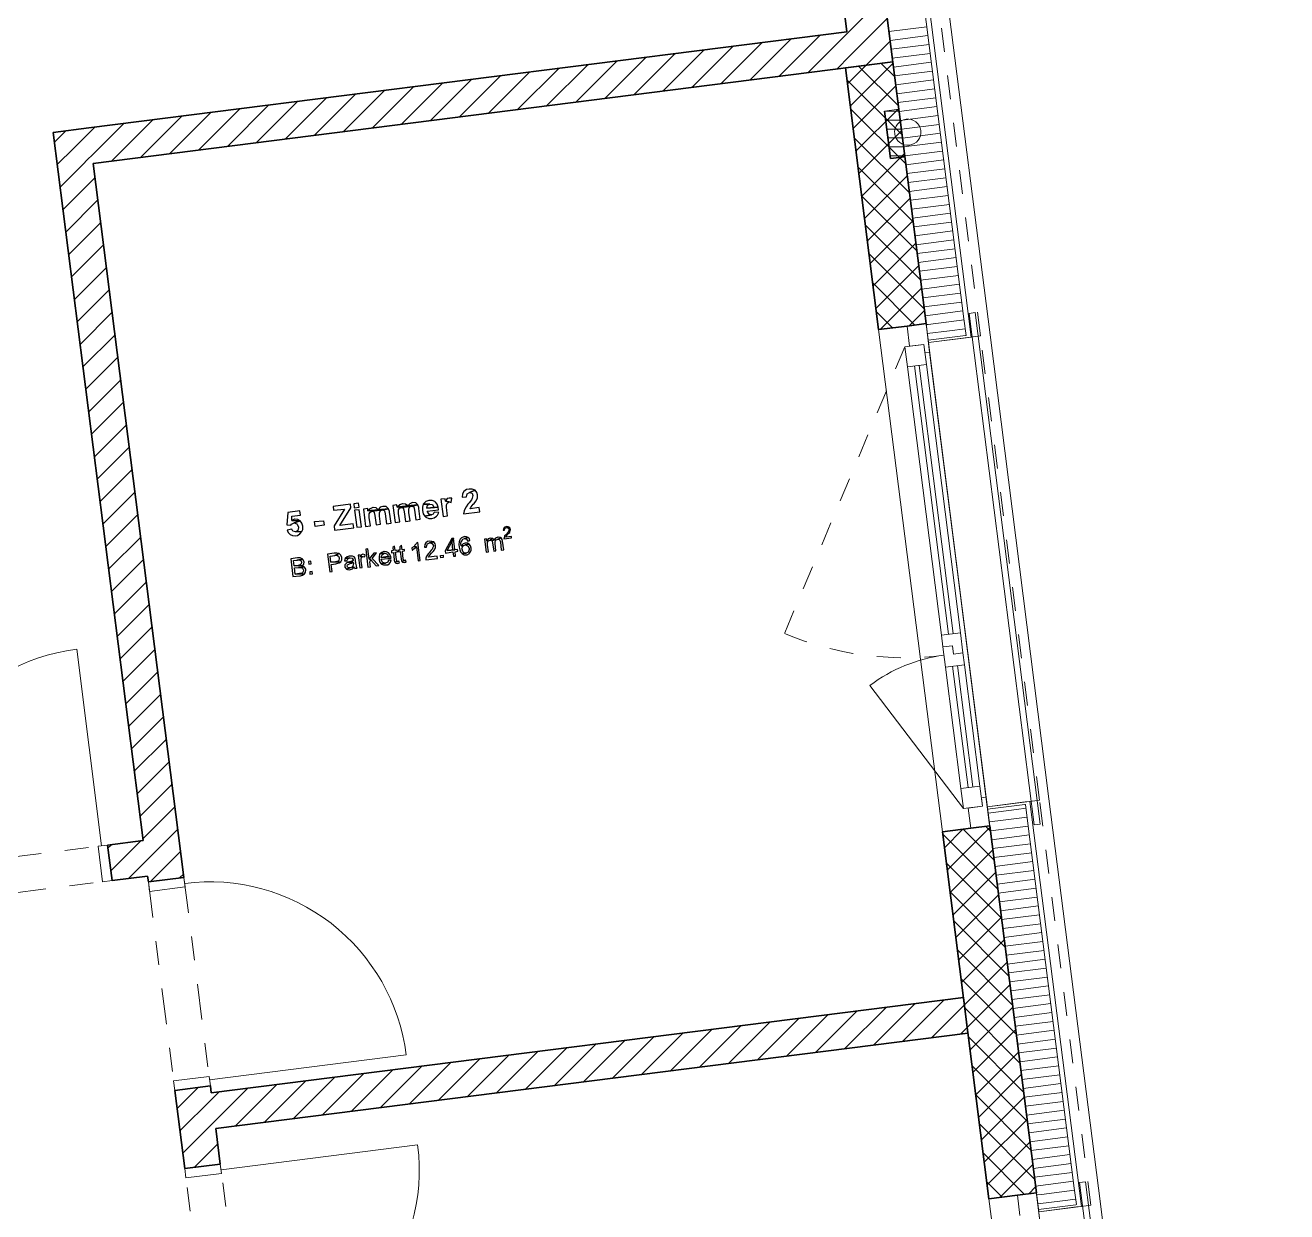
# Model space of a CAD drawing. Header units: metres. Extents: x 2713679.5 to 2713747.3, y 1226017.1 to 1226104.2.
# Drawn here: x 2713741.03 to 2713746.31, y 1226045.48 to 1226050.45 of the extents above; entities that cross this region are included whole.
import ezdxf

# ---------------------------------------------------------------- set-up
doc = ezdxf.new("R2010")
doc.units = ezdxf.units.M
doc.header["$MEASUREMENT"] = 0
doc.linetypes.add('Strich 2_1mm', pattern=[0.15, 0.1, -0.05])
doc.linetypes.add('Strichpunkt 3_1_1mm Achsen', pattern=[0.25, 0.15, -0.05, 0, -0.05])
doc.layers.add('plangrafiken', color=251, linetype='Continuous')
doc.layers.add('waende_stuetzen', color=250, linetype='Continuous')
doc.layers.add('texte', color=7, linetype='Continuous', true_color=0x000000)

msp = doc.modelspace()

# ---------------------------------------------------------------- linework, layer by layer
at = {"layer": 'plangrafiken', "color": 7, "linetype": 'Continuous', "lineweight": 18}
for p, q in [((2713744.6257, 1226050.0896), (2713744.6852, 1226050.0971)), ((2713744.6852, 1226050.0971), (2713744.7104, 1226049.8987))]:
    msp.add_line(p, q, dxfattribs=at)
at = {"layer": 'plangrafiken', "color": 7, "linetype": 'Continuous', "lineweight": 35}
for p, q in [((2713744.6257, 1226050.0896), (2713744.6508, 1226049.8912)), ((2713744.6508, 1226049.8912), (2713744.7104, 1226049.8987))]:
    msp.add_line(p, q, dxfattribs=at)
at = {"layer": 'plangrafiken', "color": 7, "linetype": 'Continuous', "lineweight": 13}
for p, q in [((2713744.6261, 1226050.0896), (2713744.6861, 1226050.0896)), ((2713744.6304, 1226050.0521), (2713744.6909, 1226050.0521)), ((2713744.6352, 1226050.0146), (2713744.6956, 1226050.0146)), ((2713744.6399, 1226049.9771), (2713744.7004, 1226049.9771)), ((2713744.6447, 1226049.9396), (2713744.7052, 1226049.9396)), ((2713744.6494, 1226049.9021), (2713744.7099, 1226049.9021)), ((2713745.0049, 1226049.2456), (2713744.9801, 1226049.2424)), ((2713744.9801, 1226049.2424), (2713745.2521, 1226047.0996)), ((2713745.2769, 1226047.1028), (2713745.0049, 1226049.2456)), ((2713745.2521, 1226047.0996), (2713745.2769, 1226047.1028)), ((2713745.467, 1226045.6048), (2713745.4422, 1226045.6016)), ((2713745.4422, 1226045.6016), (2713745.7141, 1226043.4588)), ((2713745.7389, 1226043.462), (2713745.467, 1226045.6048))]:
    msp.add_line(p, q, dxfattribs=at)
at = {"layer": 'plangrafiken', "color": 7, "linetype": 'Continuous', "lineweight": 18}
for start, end in [(97.2326, 277.2326), (277.2326, 97.2326)]:
    msp.add_arc((2713744.7226, 1226050.0011), 0.055, start, end, dxfattribs=at)
at = {"layer": 'texte'}
for points in [[(2713742.8854, 1226048.5064), (2713742.8742, 1226048.5039), (2713742.8641, 1226048.4964), (2713742.8641, 1226048.4964), (2713742.8579, 1226048.4864), (2713742.8566, 1226048.4726), (2713742.8754, 1226048.4739), (2713742.8754, 1226048.4739), (2713742.8779, 1226048.4864), (2713742.8879, 1226048.4914), (2713742.9105, 1226048.5014), (2713742.8992, 1226048.5064)], [(2713742.9105, 1226048.5014), (2713742.8879, 1226048.4914), (2713742.8979, 1226048.4889), (2713742.9017, 1226048.4789), (2713742.8992, 1226048.4676), (2713742.8954, 1226048.4614), (2713742.8854, 1226048.4488), (2713742.8804, 1226048.4426), (2713742.8729, 1226048.4313), (2713742.8679, 1226048.4225), (2713742.8654, 1226048.415), (2713742.8629, 1226048.4025), (2713742.9305, 1226048.4113), (2713742.928, 1226048.4288), (2713742.8904, 1226048.4238), (2713742.8929, 1226048.4301), (2713742.8942, 1226048.4313), (2713742.903, 1226048.4426), (2713742.9067, 1226048.4463), (2713742.9142, 1226048.4563), (2713742.9155, 1226048.4576), (2713742.9205, 1226048.4701), (2713742.9205, 1226048.4701), (2713742.9205, 1226048.4826), (2713742.918, 1226048.4926)], [(2713742.3884, 1226048.4426), (2713742.3158, 1226048.4338), (2713742.3183, 1226048.4175), (2713742.3646, 1226048.4225), (2713742.3208, 1226048.3524), (2713742.3221, 1226048.3337), (2713742.4034, 1226048.3437), (2713742.4009, 1226048.3612), (2713742.3446, 1226048.3537), (2713742.3909, 1226048.4275)], [(2713742.4222, 1226048.4476), (2713742.4034, 1226048.4451), (2713742.4047, 1226048.4275), (2713742.4247, 1226048.4301)], [(2713742.426, 1226048.42), (2713742.406, 1226048.4175), (2713742.416, 1226048.3462), (2713742.4347, 1226048.3487)], [(2713742.461, 1226048.425), (2713742.4435, 1226048.4225), (2713742.4523, 1226048.3499), (2713742.4723, 1226048.3524), (2713742.4673, 1226048.3875), (2713742.4673, 1226048.39), (2713742.4673, 1226048.4025), (2713742.4711, 1226048.41), (2713742.4786, 1226048.4138), (2713742.5224, 1226048.4188), (2713742.5487, 1226048.4238), (2713742.5049, 1226048.42), (2713742.4623, 1226048.415)], [(2713742.4836, 1226048.4288), (2713742.4823, 1226048.4288), (2713742.4711, 1226048.4238), (2713742.4623, 1226048.415), (2713742.5049, 1226048.42), (2713742.4961, 1226048.4275)], [(2713742.5224, 1226048.4188), (2713742.4786, 1226048.4138), (2713742.4848, 1226048.4125), (2713742.4886, 1226048.4088), (2713742.4886, 1226048.4088), (2713742.4911, 1226048.395), (2713742.4961, 1226048.3562), (2713742.5149, 1226048.3587), (2713742.5111, 1226048.3925), (2713742.5099, 1226048.395), (2713742.5099, 1226048.4075), (2713742.5149, 1226048.4163)], [(2713742.5249, 1226048.4338), (2713742.5136, 1226048.4301), (2713742.5136, 1226048.4301), (2713742.5049, 1226048.42), (2713742.5487, 1226048.4238), (2713742.5399, 1226048.4326), (2713742.5387, 1226048.4338)], [(2713742.5487, 1226048.4238), (2713742.5224, 1226048.4188), (2713742.5299, 1226048.4163), (2713742.5311, 1226048.415), (2713742.5336, 1226048.4025), (2713742.5399, 1226048.3612), (2713742.5587, 1226048.3637), (2713742.5524, 1226048.41), (2713742.5524, 1226048.4125)], [(2713742.5837, 1226048.4401), (2713742.5662, 1226048.4376), (2713742.5762, 1226048.3662), (2713742.595, 1226048.3687), (2713742.59, 1226048.4038), (2713742.59, 1226048.4063), (2713742.59, 1226048.4188), (2713742.5937, 1226048.4263), (2713742.6025, 1226048.4288), (2713742.6451, 1226048.4351), (2713742.6714, 1226048.4401), (2713742.6288, 1226048.4363), (2713742.585, 1226048.4301)], [(2713742.6063, 1226048.4451), (2713742.605, 1226048.4451), (2713742.595, 1226048.4401), (2713742.585, 1226048.4301), (2713742.6288, 1226048.4363), (2713742.6188, 1226048.4438)], [(2713742.6451, 1226048.4351), (2713742.6025, 1226048.4288), (2713742.6075, 1226048.4288), (2713742.6113, 1226048.4238), (2713742.6113, 1226048.4238), (2713742.6138, 1226048.4113), (2713742.6188, 1226048.3712), (2713742.6388, 1226048.3737), (2713742.6338, 1226048.4088), (2713742.6338, 1226048.4113), (2713742.6338, 1226048.4238), (2713742.6376, 1226048.4313)], [(2713742.6488, 1226048.4501), (2713742.6376, 1226048.4451), (2713742.6376, 1226048.4451), (2713742.6288, 1226048.4363), (2713742.6714, 1226048.4401), (2713742.6626, 1226048.4488), (2713742.6613, 1226048.4488)], [(2713742.6714, 1226048.4401), (2713742.6451, 1226048.4351), (2713742.6538, 1226048.4313), (2713742.6538, 1226048.4313), (2713742.6576, 1226048.4175), (2713742.6626, 1226048.3775), (2713742.6814, 1226048.38), (2713742.6751, 1226048.425), (2713742.6751, 1226048.4288)], [(2713742.6939, 1226048.4426), (2713742.6901, 1226048.4301), (2713742.6901, 1226048.4163), (2713742.6901, 1226048.4163), (2713742.6939, 1226048.4025), (2713742.7001, 1226048.3925), (2713742.7289, 1226048.3988), (2713742.7164, 1226048.4013), (2713742.7164, 1226048.4025), (2713742.7102, 1226048.4138), (2713742.7577, 1226048.42), (2713742.7565, 1226048.4301), (2713742.7089, 1226048.4263), (2713742.7089, 1226048.4263), (2713742.7114, 1226048.4388), (2713742.7214, 1226048.4438)], [(2713742.7189, 1226048.4588), (2713742.7177, 1226048.4588), (2713742.7052, 1226048.4538), (2713742.6964, 1226048.4463), (2713742.6939, 1226048.4426), (2713742.7214, 1226048.4438), (2713742.7314, 1226048.4413), (2713742.7327, 1226048.4413), (2713742.7377, 1226048.4288), (2713742.7089, 1226048.4263), (2713742.7565, 1226048.4301), (2713742.7515, 1226048.4426), (2713742.7452, 1226048.4513), (2713742.7427, 1226048.4538), (2713742.7314, 1226048.4588)], [(2713742.7853, 1226048.4651), (2713742.7677, 1226048.4639), (2713742.7765, 1226048.3912), (2713742.7953, 1226048.3937), (2713742.7928, 1226048.4163), (2713742.7915, 1226048.4301), (2713742.7915, 1226048.4401), (2713742.7953, 1226048.4488), (2713742.8016, 1226048.4526), (2713742.7865, 1226048.4551)], [(2713742.8016, 1226048.4689), (2713742.794, 1226048.4664), (2713742.7865, 1226048.4551), (2713742.8016, 1226048.4526), (2713742.8103, 1226048.4501), (2713742.8141, 1226048.4676), (2713742.8141, 1226048.4676)], [(2713742.1769, 1226048.415), (2713742.1268, 1226048.4088), (2713742.123, 1226048.3562), (2713742.1393, 1226048.3549), (2713742.1418, 1226048.3587), (2713742.1531, 1226048.365), (2713742.1781, 1226048.3737), (2713742.1431, 1226048.375), (2713742.1431, 1226048.3925), (2713742.1794, 1226048.3975)], [(2713742.1556, 1226048.38), (2713742.1543, 1226048.38), (2713742.1431, 1226048.375), (2713742.1781, 1226048.3737), (2713742.1681, 1226048.3787)], [(2713742.1781, 1226048.3737), (2713742.1531, 1226048.365), (2713742.1643, 1226048.3612), (2713742.1656, 1226048.3599), (2713742.1706, 1226048.3474), (2713742.1706, 1226048.3449), (2713742.1681, 1226048.3324), (2713742.1581, 1226048.3274), (2713742.1856, 1226048.3287), (2713742.1894, 1226048.3374), (2713742.1894, 1226048.3512), (2713742.1894, 1226048.3512), (2713742.1856, 1226048.3637)], [(2713742.2407, 1226048.3499), (2713742.2382, 1226048.37), (2713742.2758, 1226048.3737), (2713742.2783, 1226048.3549), (2713742.2407, 1226048.3499)], [(2713742.739, 1226048.41), (2713742.7352, 1226048.4013), (2713742.7289, 1226048.3988), (2713742.7001, 1226048.3925), (2713742.7052, 1226048.3887), (2713742.7164, 1226048.3837), (2713742.7302, 1226048.3837), (2713742.739, 1226048.3862), (2713742.749, 1226048.3925), (2713742.754, 1226048.3975), (2713742.759, 1226048.4088)], [(2713742.1431, 1226048.3387), (2713742.1243, 1226048.3349), (2713742.128, 1226048.3249), (2713742.1368, 1226048.3161), (2713742.1468, 1226048.3124), (2713742.1606, 1226048.3111), (2713742.1668, 1226048.3124), (2713742.1769, 1226048.3186), (2713742.1856, 1226048.3287), (2713742.1581, 1226048.3274), (2713742.1481, 1226048.3299)], [(2713743.0419, 1226048.3499), (2713743.0357, 1226048.3474), (2713743.0319, 1226048.3449), (2713743.0294, 1226048.3399), (2713743.0281, 1226048.3337), (2713743.0344, 1226048.3337), (2713743.0344, 1226048.3349), (2713743.0357, 1226048.3412), (2713743.0369, 1226048.3424), (2713743.0432, 1226048.3449), (2713743.0532, 1226048.3474), (2713743.0494, 1226048.3487)], [(2713743.0532, 1226048.3474), (2713743.0432, 1226048.3449), (2713743.0432, 1226048.3449), (2713743.0494, 1226048.3424), (2713743.0494, 1226048.3424), (2713743.0532, 1226048.3374), (2713743.0532, 1226048.3362), (2713743.0507, 1226048.3299), (2713743.0507, 1226048.3287), (2713743.0469, 1226048.3236), (2713743.0419, 1226048.3174), (2713743.0382, 1226048.3136), (2713743.0344, 1226048.3099), (2713743.0344, 1226048.3086), (2713743.0319, 1226048.3024), (2713743.0306, 1226048.2986), (2713743.0632, 1226048.3024), (2713743.0632, 1226048.3074), (2713743.0394, 1226048.3049), (2713743.0407, 1226048.3086), (2713743.0419, 1226048.3099), (2713743.0469, 1226048.3161), (2713743.0519, 1226048.3211), (2713743.0557, 1226048.3249), (2713743.0557, 1226048.3261), (2713743.0582, 1226048.3324), (2713743.0594, 1226048.3374), (2713743.0582, 1226048.3424)], [(2713742.5737, 1226048.2673), (2713742.5662, 1226048.261), (2713742.5674, 1226048.2485), (2713742.5612, 1226048.2473), (2713742.5612, 1226048.2398), (2713742.5687, 1226048.241), (2713742.5725, 1226048.2097), (2713742.5725, 1226048.2085), (2713742.575, 1226048.1997), (2713742.5875, 1226048.2035), (2713742.5837, 1226048.2035), (2713742.5825, 1226048.206), (2713742.5812, 1226048.211), (2713742.5775, 1226048.2423), (2713742.5862, 1226048.2435), (2713742.585, 1226048.2498), (2713742.5762, 1226048.2485)], [(2713742.6025, 1226048.2711), (2713742.595, 1226048.2648), (2713742.5962, 1226048.251), (2713742.59, 1226048.251), (2713742.59, 1226048.2435), (2713742.5975, 1226048.2448), (2713742.6012, 1226048.2135), (2713742.6012, 1226048.2122), (2713742.6038, 1226048.2035), (2713742.6163, 1226048.2072), (2713742.6125, 1226048.2072), (2713742.6113, 1226048.2097), (2713742.61, 1226048.2147), (2713742.6063, 1226048.246), (2713742.615, 1226048.2473), (2713742.615, 1226048.2535), (2713742.605, 1226048.2523)], [(2713742.6551, 1226048.2661), (2713742.6463, 1226048.2598), (2713742.6476, 1226048.251), (2713742.6488, 1226048.251), (2713742.6563, 1226048.2573), (2713742.6576, 1226048.2573), (2713742.6651, 1226048.2648)], [(2713742.6714, 1226048.2823), (2713742.6663, 1226048.2811), (2713742.6651, 1226048.2786), (2713742.6588, 1226048.2711), (2713742.6551, 1226048.2661), (2713742.6651, 1226048.2648), (2713742.6726, 1226048.206), (2713742.6814, 1226048.2072)], [(2713742.7202, 1226048.2886), (2713742.7114, 1226048.2861), (2713742.7039, 1226048.2811), (2713742.7001, 1226048.2736), (2713742.6989, 1226048.2636), (2713742.7077, 1226048.2636), (2713742.7077, 1226048.2661), (2713742.7102, 1226048.2748), (2713742.7114, 1226048.2773), (2713742.7202, 1226048.2811), (2713742.7377, 1226048.2848), (2713742.7302, 1226048.2873)], [(2713742.7377, 1226048.2848), (2713742.7202, 1226048.2811), (2713742.7214, 1226048.2811), (2713742.7314, 1226048.2786), (2713742.7314, 1226048.2773), (2713742.7365, 1226048.2698), (2713742.7365, 1226048.2673), (2713742.7327, 1226048.2585), (2713742.7327, 1226048.256), (2713742.7264, 1226048.2498), (2713742.7189, 1226048.2398), (2713742.7139, 1226048.2348), (2713742.7089, 1226048.2272), (2713742.7077, 1226048.226), (2713742.7039, 1226048.2172), (2713742.7039, 1226048.2097), (2713742.7527, 1226048.216), (2713742.7515, 1226048.2247), (2713742.7152, 1226048.221), (2713742.7177, 1226048.226), (2713742.7202, 1226048.2285), (2713742.7277, 1226048.2373), (2713742.7352, 1226048.2448), (2713742.7402, 1226048.2523), (2713742.7402, 1226048.2523), (2713742.7452, 1226048.261), (2713742.7452, 1226048.2711), (2713742.744, 1226048.2773)], [(2713742.8203, 1226048.3011), (2713742.8128, 1226048.2999), (2713742.7853, 1226048.2473), (2713742.7865, 1226048.2385), (2713742.8178, 1226048.2435), (2713742.8203, 1226048.2247), (2713742.8291, 1226048.226), (2713742.8278, 1226048.2435), (2713742.8379, 1226048.246), (2713742.8366, 1226048.2535), (2713742.8266, 1226048.2523), (2713742.794, 1226048.2485), (2713742.8128, 1226048.2848)], [(2713742.8203, 1226048.3011), (2713742.8128, 1226048.2848), (2713742.8166, 1226048.251), (2713742.794, 1226048.2485), (2713742.8266, 1226048.2523)], [(2713742.8654, 1226048.3074), (2713742.8641, 1226048.3061), (2713742.8541, 1226048.3024), (2713742.8479, 1226048.2961), (2713742.8466, 1226048.2936), (2713742.8441, 1226048.2848), (2713742.8429, 1226048.2748), (2713742.8441, 1226048.2636), (2713742.8466, 1226048.2523), (2713742.8504, 1226048.2435), (2713742.8554, 1226048.2373), (2713742.8566, 1226048.236), (2713742.8729, 1226048.2385), (2713742.8654, 1226048.2398), (2713742.8591, 1226048.2448), (2713742.8566, 1226048.2548), (2713742.8554, 1226048.2573), (2713742.8591, 1226048.2661), (2713742.8604, 1226048.2686), (2713742.8529, 1226048.2686), (2713742.8516, 1226048.2773), (2713742.8529, 1226048.2861), (2713742.8541, 1226048.2873), (2713742.8591, 1226048.2961), (2713742.8666, 1226048.2999), (2713742.8804, 1226048.3036), (2713742.8754, 1226048.3061)], [(2713742.8692, 1226048.2798), (2713742.8692, 1226048.2798), (2713742.8604, 1226048.2773), (2713742.8591, 1226048.2761), (2713742.8529, 1226048.2686), (2713742.8604, 1226048.2686), (2713742.8692, 1226048.2723), (2713742.8854, 1226048.2761), (2713742.8792, 1226048.2798)], [(2713742.8854, 1226048.2761), (2713742.8692, 1226048.2723), (2713742.8704, 1226048.2723), (2713742.8792, 1226048.2686), (2713742.8817, 1226048.2673), (2713742.8854, 1226048.2573), (2713742.8854, 1226048.2535), (2713742.8829, 1226048.2448), (2713742.8817, 1226048.2423), (2713742.8729, 1226048.2385), (2713742.8566, 1226048.236), (2713742.8654, 1226048.231), (2713742.8742, 1226048.231), (2713742.8779, 1226048.231), (2713742.8867, 1226048.236), (2713742.8879, 1226048.2373), (2713742.8929, 1226048.246), (2713742.8942, 1226048.2498), (2713742.8942, 1226048.2585), (2713742.8917, 1226048.2686)], [(2713742.8804, 1226048.3036), (2713742.8666, 1226048.2999), (2713742.8666, 1226048.2999), (2713742.8754, 1226048.2961), (2713742.8804, 1226048.2886), (2713742.8892, 1226048.2911), (2713742.8867, 1226048.2974)], [(2713742.958, 1226048.2974), (2713742.9505, 1226048.2961), (2713742.9568, 1226048.2423), (2713742.9668, 1226048.2435), (2713742.963, 1226048.2711), (2713742.963, 1226048.2736), (2713742.963, 1226048.2836), (2713742.9668, 1226048.2898), (2713742.9593, 1226048.2898)], [(2713742.9743, 1226048.3011), (2713742.9743, 1226048.3011), (2713742.9655, 1226048.2974), (2713742.9593, 1226048.2898), (2713742.9668, 1226048.2898), (2713742.9743, 1226048.2923), (2713742.9843, 1226048.2999), (2713742.9843, 1226048.2999)], [(2713742.9843, 1226048.2999), (2713742.9743, 1226048.2923), (2713742.9818, 1226048.2898), (2713742.9906, 1226048.2936)], [(2713743.0069, 1226048.3049), (2713743.0056, 1226048.3049), (2713742.9968, 1226048.3011), (2713742.9906, 1226048.2936), (2713742.9818, 1226048.2898), (2713742.9843, 1226048.2811), (2713742.9893, 1226048.246), (2713742.9981, 1226048.2473), (2713742.9943, 1226048.2786), (2713742.9943, 1226048.2836), (2713742.9968, 1226048.2911), (2713742.9968, 1226048.2923), (2713743.0056, 1226048.2961), (2713743.0194, 1226048.3024), (2713743.0169, 1226048.3036)], [(2713743.0194, 1226048.3024), (2713743.0056, 1226048.2961), (2713743.0106, 1226048.2961), (2713743.0144, 1226048.2923), (2713743.0169, 1226048.2848), (2713743.0206, 1226048.251), (2713743.0306, 1226048.2523), (2713743.0256, 1226048.2886), (2713743.0244, 1226048.2948)], [(2713742.1668, 1226048.2185), (2713742.1393, 1226048.2147), (2713742.1481, 1226048.1396), (2713742.1769, 1226048.1434), (2713742.1794, 1226048.1434), (2713742.1881, 1226048.1459), (2713742.1969, 1226048.1509), (2713742.1568, 1226048.1496), (2713742.1543, 1226048.1759), (2713742.1706, 1226048.1784), (2713742.1944, 1226048.1809), (2713742.1856, 1226048.1847), (2713742.1869, 1226048.1859), (2713742.1531, 1226048.1847), (2713742.1506, 1226048.2072), (2713742.1643, 1226048.2085), (2713742.1894, 1226048.2122), (2713742.1806, 1226048.2172), (2713742.1781, 1226048.2185)], [(2713742.1894, 1226048.2122), (2713742.1643, 1226048.2085), (2713742.1668, 1226048.2085), (2713742.1769, 1226048.2097), (2713742.1819, 1226048.206), (2713742.1844, 1226048.1997), (2713742.1831, 1226048.1934), (2713742.1781, 1226048.1884), (2713742.1693, 1226048.1859), (2713742.1531, 1226048.1847), (2713742.1869, 1226048.1859), (2713742.1931, 1226048.1922), (2713742.1944, 1226048.2022), (2713742.1944, 1226048.2022), (2713742.1894, 1226048.211)], [(2713742.3208, 1226048.2373), (2713742.2933, 1226048.2335), (2713742.302, 1226048.1596), (2713742.3121, 1226048.1609), (2713742.3083, 1226048.1909), (2713742.3271, 1226048.1934), (2713742.3321, 1226048.1947), (2713742.3421, 1226048.1972), (2713742.3484, 1226048.2022), (2713742.3071, 1226048.1997), (2713742.3033, 1226048.226), (2713742.3233, 1226048.2285), (2713742.3421, 1226048.236), (2713742.3421, 1226048.236), (2713742.3321, 1226048.2385), (2713742.3308, 1226048.2385)], [(2713742.3421, 1226048.236), (2713742.3233, 1226048.2285), (2713742.3321, 1226048.2298), (2713742.3384, 1226048.226), (2713742.3421, 1226048.2185), (2713742.3421, 1226048.216), (2713742.3396, 1226048.2072), (2713742.3371, 1226048.2047), (2713742.3258, 1226048.2022), (2713742.3071, 1226048.1997), (2713742.3484, 1226048.2022), (2713742.3521, 1226048.2097), (2713742.3521, 1226048.2197), (2713742.3521, 1226048.2197), (2713742.3484, 1226048.2298)], [(2713742.3671, 1226048.216), (2713742.3634, 1226048.206), (2713742.3734, 1226048.206), (2713742.3772, 1226048.2147), (2713742.3772, 1226048.2147), (2713742.3859, 1226048.2185)], [(2713742.3859, 1226048.226), (2713742.3834, 1226048.226), (2713742.3747, 1226048.2222), (2713742.3747, 1226048.2222), (2713742.3671, 1226048.216), (2713742.3671, 1226048.216), (2713742.3859, 1226048.2185), (2713742.3872, 1226048.2185), (2713742.3959, 1226048.2172), (2713742.3997, 1226048.2097), (2713742.4009, 1226048.2072), (2713742.3959, 1226048.2047), (2713742.3847, 1226048.201), (2713742.3772, 1226048.1997), (2713742.4009, 1226048.1997), (2713742.4022, 1226048.196), (2713742.4009, 1226048.1872), (2713742.3959, 1226048.1797), (2713742.4047, 1226048.1797), (2713742.4072, 1226048.1734), (2713742.4172, 1226048.1747), (2713742.4135, 1226048.1797), (2713742.4135, 1226048.1847), (2713742.411, 1226048.196), (2713742.4097, 1226048.2085), (2713742.4085, 1226048.2172), (2713742.4047, 1226048.2222), (2713742.3972, 1226048.226), (2713742.3959, 1226048.226)], [(2713742.4297, 1226048.231), (2713742.421, 1226048.2298), (2713742.4285, 1226048.1759), (2713742.4373, 1226048.1772), (2713742.4335, 1226048.2047), (2713742.4335, 1226048.206), (2713742.4335, 1226048.216), (2713742.436, 1226048.221), (2713742.4423, 1226048.2235), (2713742.431, 1226048.2222)], [(2713742.441, 1226048.2335), (2713742.4347, 1226048.231), (2713742.431, 1226048.2222), (2713742.4423, 1226048.2235), (2713742.4485, 1226048.2222), (2713742.451, 1226048.231), (2713742.451, 1226048.231)], [(2713742.4623, 1226048.256), (2713742.4535, 1226048.2548), (2713742.4623, 1226048.1797), (2713742.4723, 1226048.1809), (2713742.4698, 1226048.2022), (2713742.4748, 1226048.2097), (2713742.4673, 1226048.2135)], [(2713742.4986, 1226048.2398), (2713742.4861, 1226048.2373), (2713742.4673, 1226048.2135), (2713742.4748, 1226048.2097), (2713742.4961, 1226048.1847), (2713742.5074, 1226048.1859), (2713742.4798, 1226048.216)], [(2713742.5124, 1226048.2348), (2713742.5111, 1226048.2323), (2713742.5086, 1226048.2235), (2713742.5086, 1226048.2122), (2713742.5086, 1226048.2097), (2713742.5124, 1226048.1997), (2713742.5174, 1226048.1934), (2713742.5362, 1226048.196), (2713742.5336, 1226048.196), (2713742.5249, 1226048.1985), (2713742.5211, 1226048.2022), (2713742.5174, 1226048.2122), (2713742.5587, 1226048.2172), (2713742.5574, 1226048.2197), (2713742.5574, 1226048.2222), (2713742.5174, 1226048.2197), (2713742.5174, 1226048.2222), (2713742.5211, 1226048.231), (2713742.5224, 1226048.2323), (2713742.5311, 1226048.2373)], [(2713742.5299, 1226048.2448), (2713742.5286, 1226048.2448), (2713742.5199, 1226048.241), (2713742.5124, 1226048.2348), (2713742.5311, 1226048.2373), (2713742.5349, 1226048.2373), (2713742.5424, 1226048.2335), (2713742.5437, 1226048.2323), (2713742.5474, 1226048.2235), (2713742.5174, 1226048.2197), (2713742.5574, 1226048.2222), (2713742.5537, 1226048.2323), (2713742.5487, 1226048.2398), (2713742.5487, 1226048.2398), (2713742.5399, 1226048.2435)], [(2713742.5499, 1226048.2085), (2713742.5487, 1226048.2085), (2713742.5449, 1226048.1997), (2713742.5362, 1226048.196), (2713742.5174, 1226048.1934), (2713742.5186, 1226048.1922), (2713742.5274, 1226048.1884), (2713742.5374, 1226048.1884), (2713742.5449, 1226048.1897), (2713742.5524, 1226048.1947), (2713742.5562, 1226048.1997), (2713742.5587, 1226048.2085)], [(2713742.62, 1226048.2085), (2713742.6163, 1226048.2072), (2713742.6038, 1226048.2035), (2713742.6075, 1226048.1997), (2713742.6163, 1226048.1985), (2713742.6225, 1226048.1997)], [(2713742.7677, 1226048.2185), (2713742.7665, 1226048.2285), (2713742.7765, 1226048.2298), (2713742.7778, 1226048.2197), (2713742.7677, 1226048.2185)], [(2713742.1944, 1226048.1809), (2713742.1706, 1226048.1784), (2713742.1731, 1226048.1784), (2713742.1819, 1226048.1784), (2713742.1881, 1226048.1747), (2713742.1919, 1226048.1672), (2713742.1906, 1226048.1609), (2713742.1881, 1226048.1559), (2713742.1819, 1226048.1534), (2713742.1756, 1226048.1521), (2713742.1568, 1226048.1496), (2713742.1969, 1226048.1509), (2713742.2006, 1226048.1584), (2713742.2006, 1226048.1584), (2713742.2019, 1226048.1684), (2713742.2019, 1226048.1709), (2713742.1969, 1226048.1797)], [(2713742.2232, 1226048.2047), (2713742.2132, 1226048.2035), (2713742.2144, 1226048.1922), (2713742.2244, 1226048.1934)], [(2713742.2282, 1226048.1609), (2713742.2182, 1226048.1596), (2713742.2194, 1226048.1496), (2713742.2294, 1226048.1509)], [(2713742.3772, 1226048.1997), (2713742.3709, 1226048.1947), (2713742.3659, 1226048.1897), (2713742.3659, 1226048.1822), (2713742.3659, 1226048.1797), (2713742.3722, 1226048.1709), (2713742.3872, 1226048.1759), (2713742.3784, 1226048.1772), (2713742.3747, 1226048.1834), (2713742.3759, 1226048.1884), (2713742.3797, 1226048.1909), (2713742.3872, 1226048.1947), (2713742.3934, 1226048.196), (2713742.4009, 1226048.1997)], [(2713742.3959, 1226048.1797), (2713742.3872, 1226048.1759), (2713742.3722, 1226048.1709), (2713742.3759, 1226048.1697), (2713742.3859, 1226048.1684), (2713742.3859, 1226048.1684), (2713742.3959, 1226048.1722), (2713742.3972, 1226048.1722), (2713742.4047, 1226048.1797)], [(2713742.5912, 1226048.2047), (2713742.5875, 1226048.2035), (2713742.575, 1226048.1997), (2713742.5787, 1226048.196), (2713742.5875, 1226048.1947), (2713742.5937, 1226048.1972)]]:
    msp.add_lwpolyline(points, close=True, dxfattribs=at)
at = {"layer": 'waende_stuetzen', "color": 7, "linetype": 'Continuous', "lineweight": 13}
for p, q in [((2713745.0671, 1226049.1527), (2713744.2513, 1226055.5811)), ((2713744.8092, 1226049.12), (2713744.0261, 1226055.2905)), ((2713744.6007, 1226049.1741), (2713744.8676, 1226047.071)), ((2713744.7197, 1226049.1892), (2713744.7305, 1226049.1049)), ((2713744.8142, 1226049.0803), (2713744.7991, 1226049.1993)), ((2713744.79, 1226049.1125), (2713744.7106, 1226049.1024)), ((2713744.7305, 1226049.1049), (2713744.79, 1226049.1125)), ((2713744.79, 1226049.1125), (2713744.7944, 1226049.0778)), ((2713744.8007, 1226049.0282), (2713744.79, 1226049.1125)), ((2713745.0559, 1226047.1755), (2713744.8092, 1226049.12)), ((2713745.3139, 1226047.2083), (2713745.0671, 1226049.1527)), ((2713744.7106, 1226049.1024), (2713744.7213, 1226049.0181)), ((2713744.7944, 1226049.0778), (2713744.8142, 1226049.0803)), ((2713745.0509, 1226047.2152), (2713744.8142, 1226049.0803)), ((2713744.7213, 1226049.0181), (2713744.8007, 1226049.0282)), ((2713744.7213, 1226049.0181), (2713744.8639, 1226047.8946)), ((2713744.7511, 1226049.0219), (2713744.8937, 1226047.8984)), ((2713744.9135, 1226047.9009), (2713744.7709, 1226049.0244)), ((2713744.9433, 1226047.9047), (2713744.8007, 1226049.0282)), ((2713744.9433, 1226047.9047), (2713744.8639, 1226047.8946)), ((2713744.8639, 1226047.8946), (2713744.8702, 1226047.845)), ((2713744.954, 1226047.8203), (2713744.9433, 1226047.9047)), ((2713744.9099, 1226047.85), (2713744.8702, 1226047.845)), ((2713744.8702, 1226047.845), (2713744.8809, 1226047.7607)), ((2713744.9143, 1226047.8153), (2713744.9099, 1226047.85)), ((2713741.347, 1226047.0123), (2713741.2425, 1226047.8357)), ((2713744.954, 1226047.8203), (2713744.9143, 1226047.8153)), ((2713744.9602, 1226047.7707), (2713744.954, 1226047.8203)), ((2713744.8809, 1226047.7607), (2713744.9602, 1226047.7707)), ((2713744.8809, 1226047.7607), (2713744.9454, 1226047.2522)), ((2713744.9106, 1226047.7644), (2713744.9752, 1226047.256)), ((2713744.995, 1226047.2585), (2713744.9305, 1226047.767)), ((2713745.0248, 1226047.2623), (2713744.9602, 1226047.7707)), ((2713744.9561, 1226047.1679), (2713744.5643, 1226047.6834)), ((2713745.0248, 1226047.2623), (2713744.9454, 1226047.2522)), ((2713745.0355, 1226047.178), (2713745.0248, 1226047.2623)), ((2713744.9454, 1226047.2522), (2713744.9561, 1226047.1679)), ((2713745.0509, 1226047.2152), (2713745.0311, 1226047.2127)), ((2713745.0311, 1226047.2127), (2713745.0355, 1226047.178)), ((2713745.066, 1226047.0962), (2713745.0509, 1226047.2152)), ((2713745.5292, 1226045.5119), (2713745.3139, 1226047.2083)), ((2713744.9561, 1226047.1679), (2713745.0355, 1226047.178)), ((2713745.0355, 1226047.178), (2713744.976, 1226047.1704)), ((2713744.976, 1226047.1704), (2713744.9867, 1226047.0861)), ((2713745.2712, 1226045.4792), (2713745.0559, 1226047.1755)), ((2713741.3718, 1226047.0154), (2713741.3321, 1226047.0104)), ((2713741.3321, 1226047.0104), (2713741.351, 1226046.8616)), ((2713741.351, 1226046.8616), (2713741.3907, 1226046.8666)), ((2713741.5426, 1226046.8607), (2713741.5477, 1226046.821)), ((2713741.5477, 1226046.821), (2713741.6965, 1226046.8399)), ((2713741.6965, 1226046.8399), (2713741.6914, 1226046.8796)), ((2713741.7991, 1226046.0314), (2713742.6225, 1226046.1359)), ((2713741.7972, 1226046.0463), (2713741.6484, 1226046.0274)), ((2713741.8022, 1226046.0066), (2713741.7972, 1226046.0463)), ((2713741.6484, 1226046.0274), (2713741.6534, 1226045.9877)), ((2713741.8469, 1226045.6544), (2713742.6703, 1226045.7589)), ((2713741.8438, 1226045.6792), (2713741.8488, 1226045.6396)), ((2713741.7, 1226045.6207), (2713741.695, 1226045.6604)), ((2713741.8488, 1226045.6396), (2713741.7, 1226045.6207)), ((2713745.3296, 1226043.4302), (2713745.0627, 1226045.5333)), ((2713745.1925, 1226045.4641), (2713745.1818, 1226045.5484)), ((2713745.2612, 1226045.5585), (2713745.2763, 1226045.4395)), ((2713745.7759, 1226043.5675), (2713745.5292, 1226045.5119))]:
    msp.add_line(p, q, dxfattribs=at)
at = {"layer": 'waende_stuetzen', "color": 7, "linetype": 'Continuous', "lineweight": 18}
for p, q in [((2713744.7991, 1226049.1993), (2713743.9984, 1226055.5087)), ((2713746.3099, 1226037.2948), (2713743.9984, 1226055.5087)), ((2713744.9878, 1226049.1426), (2713744.182, 1226055.4917)), ((2713744.9578, 1226049.2195), (2713744.1848, 1226055.3106)), ((2713744.9667, 1226049.15), (2713744.9578, 1226049.2195)), ((2713744.8092, 1226049.12), (2713744.7991, 1226049.1993)), ((2713744.8079, 1226049.1299), (2713744.7991, 1226049.1993)), ((2713744.8079, 1226049.1299), (2713744.9642, 1226049.1497)), ((2713744.8092, 1226049.12), (2713744.8079, 1226049.1299)), ((2713745.0076, 1226049.1451), (2713744.8092, 1226049.12)), ((2713744.8092, 1226049.12), (2713744.9679, 1226049.1401)), ((2713744.9642, 1226049.1497), (2713744.9667, 1226049.15)), ((2713744.9878, 1226049.1426), (2713744.9679, 1226049.1401)), ((2713745.0274, 1226049.1476), (2713745.0076, 1226049.1451)), ((2713745.2742, 1226047.2032), (2713745.2544, 1226047.2007)), ((2713745.2544, 1226047.2007), (2713745.0559, 1226047.1755)), ((2713745.2147, 1226047.1957), (2713745.0559, 1226047.1755)), ((2713745.0559, 1226047.1755), (2713745.066, 1226047.0962)), ((2713745.0559, 1226047.1755), (2713745.0572, 1226047.1656)), ((2713745.2134, 1226047.1855), (2713745.0572, 1226047.1656)), ((2713745.0572, 1226047.1656), (2713745.066, 1226047.0962)), ((2713745.2134, 1226047.1855), (2713745.2159, 1226047.1858)), ((2713745.2345, 1226047.1982), (2713745.2147, 1226047.1957)), ((2713745.2247, 1226047.1163), (2713745.2159, 1226047.1858)), ((2713745.4498, 1226045.5018), (2713745.2345, 1226047.1982)), ((2713745.4199, 1226045.5787), (2713745.2247, 1226047.1163)), ((2713745.4287, 1226045.5092), (2713745.4199, 1226045.5787)), ((2713745.2712, 1226045.4792), (2713745.2612, 1226045.5585)), ((2713745.27, 1226045.4891), (2713745.2612, 1226045.5585)), ((2713745.27, 1226045.4891), (2713745.4262, 1226045.5089)), ((2713745.2712, 1226045.4792), (2713745.27, 1226045.4891)), ((2713745.4696, 1226045.5043), (2713745.2712, 1226045.4792)), ((2713745.2712, 1226045.4792), (2713745.43, 1226045.4993)), ((2713745.4262, 1226045.5089), (2713745.4287, 1226045.5092)), ((2713745.4498, 1226045.5018), (2713745.43, 1226045.4993)), ((2713745.4895, 1226045.5069), (2713745.4696, 1226045.5043))]:
    msp.add_line(p, q, dxfattribs=at)
at = {"layer": 'waende_stuetzen', "color": 7, "linetype": 'Strich 2_1mm', "lineweight": 13}
for p, q in [((2713745.0274, 1226049.1476), (2713744.2167, 1226055.5364)), ((2713745.2742, 1226047.2032), (2713745.0274, 1226049.1476)), ((2713744.7106, 1226049.1024), (2713744.2066, 1226047.9014)), ((2713745.4895, 1226045.5069), (2713745.2742, 1226047.2032)), ((2713745.7362, 1226043.5624), (2713745.4895, 1226045.5069))]:
    msp.add_line(p, q, dxfattribs=at)
at = {"layer": 'waende_stuetzen', "color": 7, "linetype": 'Continuous', "lineweight": 35}
for p, q in [((2713744.0261, 1226055.2905), (2713744.7991, 1226049.1993)), ((2713743.8745, 1226055.0948), (2713744.4675, 1226050.4223)), ((2713744.4675, 1226050.4223), (2713741.293, 1226050.0194)), ((2713741.3119, 1226049.8706), (2713744.4864, 1226050.2735)), ((2713744.66, 1226050.2955), (2713744.4616, 1226050.2703)), ((2713744.4616, 1226050.2703), (2713744.6007, 1226049.1741)), ((2713744.66, 1226050.2955), (2713744.4864, 1226050.2735)), ((2713741.1442, 1226050.0005), (2713741.293, 1226050.0194)), ((2713741.1442, 1226050.0005), (2713741.5206, 1226047.0343)), ((2713741.6914, 1226046.8796), (2713741.3119, 1226049.8706)), ((2713744.7197, 1226049.1892), (2713744.6007, 1226049.1741)), ((2713744.7991, 1226049.1993), (2713744.7197, 1226049.1892)), ((2713744.9867, 1226047.0861), (2713744.8676, 1226047.071)), ((2713744.8676, 1226047.071), (2713745.0627, 1226045.5333)), ((2713745.066, 1226047.0962), (2713744.9867, 1226047.0861)), ((2713745.066, 1226047.0962), (2713745.2612, 1226045.5585)), ((2713741.5206, 1226047.0343), (2713741.3718, 1226047.0154)), ((2713741.3718, 1226047.0154), (2713741.3907, 1226046.8666)), ((2713741.3907, 1226046.8666), (2713741.5395, 1226046.8855)), ((2713741.5395, 1226046.8855), (2713741.5426, 1226046.8607)), ((2713741.6914, 1226046.8796), (2713741.5426, 1226046.8607)), ((2713744.9557, 1226046.3766), (2713741.806, 1226045.9768)), ((2713744.9746, 1226046.2278), (2713744.9557, 1226046.3766)), ((2713741.8249, 1226045.828), (2713744.9746, 1226046.2278)), ((2713741.8022, 1226046.0066), (2713741.6534, 1226045.9877)), ((2713741.6534, 1226045.9877), (2713741.695, 1226045.6604)), ((2713741.806, 1226045.9768), (2713741.8022, 1226046.0066)), ((2713741.8438, 1226045.6792), (2713741.8249, 1226045.828)), ((2713741.8438, 1226045.6792), (2713741.695, 1226045.6604)), ((2713745.1818, 1226045.5484), (2713745.0627, 1226045.5333)), ((2713745.2612, 1226045.5585), (2713745.1818, 1226045.5484))]:
    msp.add_line(p, q, dxfattribs=at)
at = {"layer": 'waende_stuetzen', "color": 18, "linetype": 'Continuous', "lineweight": 0, "true_color": 0x000000}
for p, q in [((2713744.4684, 1226050.4149), (2713744.625, 1226050.5715)), ((2713744.4804, 1226050.3208), (2713744.6369, 1226050.4773)), ((2713744.8026, 1226050.4431), (2713744.6438, 1226050.4229)), ((2713743.9394, 1226050.2041), (2713744.1126, 1226050.3773)), ((2713744.0609, 1226050.2195), (2713744.234, 1226050.3927)), ((2713744.1824, 1226050.2349), (2713744.3555, 1226050.4081)), ((2713744.3038, 1226050.2503), (2713744.4684, 1226050.4149)), ((2713744.5468, 1226050.2812), (2713744.6489, 1226050.3832)), ((2713744.8073, 1226050.4059), (2713744.6485, 1226050.3857)), ((2713743.5749, 1226050.1578), (2713743.7481, 1226050.331)), ((2713743.6964, 1226050.1732), (2713743.8696, 1226050.3464)), ((2713743.8179, 1226050.1887), (2713743.9911, 1226050.3618)), ((2713744.4253, 1226050.2657), (2713744.4804, 1226050.3208)), ((2713744.812, 1226050.3687), (2713744.6533, 1226050.3485)), ((2713744.8167, 1226050.3315), (2713744.658, 1226050.3113)), ((2713743.089, 1226050.0962), (2713743.2622, 1226050.2693)), ((2713743.2105, 1226050.1116), (2713743.3837, 1226050.2848)), ((2713743.332, 1226050.127), (2713743.5052, 1226050.3002)), ((2713743.4535, 1226050.1424), (2713743.6266, 1226050.3156)), ((2713744.47, 1226050.2043), (2713744.5468, 1226050.2812)), ((2713744.4819, 1226050.1102), (2713744.6608, 1226050.2891)), ((2713744.6834, 1226050.1111), (2713744.5171, 1226050.2774)), ((2713744.668, 1226050.2326), (2713744.6113, 1226050.2893)), ((2713744.8214, 1226050.2943), (2713744.6627, 1226050.2741)), ((2713742.7246, 1226050.0499), (2713742.8977, 1226050.2231)), ((2713742.846, 1226050.0653), (2713743.0192, 1226050.2385)), ((2713742.9675, 1226050.0807), (2713743.1407, 1226050.2539)), ((2713744.6988, 1226049.9896), (2713744.4679, 1226050.2206)), ((2713744.8262, 1226050.2571), (2713744.6674, 1226050.2369)), ((2713744.8309, 1226050.2199), (2713744.6722, 1226050.1997)), ((2713742.2386, 1226049.9882), (2713742.4118, 1226050.1614)), ((2713742.3601, 1226050.0037), (2713742.5333, 1226050.1768)), ((2713742.4816, 1226050.0191), (2713742.6548, 1226050.1922)), ((2713742.6031, 1226050.0345), (2713742.7763, 1226050.2077)), ((2713744.4939, 1226050.0161), (2713744.6728, 1226050.195)), ((2713744.8356, 1226050.1827), (2713744.6769, 1226050.1625)), ((2713741.8742, 1226049.942), (2713742.0474, 1226050.1152)), ((2713741.9957, 1226049.9574), (2713742.1688, 1226050.1306)), ((2713742.1171, 1226049.9728), (2713742.2903, 1226050.146)), ((2713744.8403, 1226050.1455), (2713744.6816, 1226050.1253)), ((2713744.845, 1226050.1083), (2713744.6863, 1226050.0881)), ((2713741.5097, 1226049.8957), (2713741.6829, 1226050.0689)), ((2713741.6312, 1226049.9111), (2713741.8044, 1226050.0843)), ((2713741.7527, 1226049.9266), (2713741.9259, 1226050.0997)), ((2713744.7142, 1226049.8682), (2713744.4833, 1226050.0991)), ((2713744.5058, 1226049.922), (2713744.6847, 1226050.1009)), ((2713744.8498, 1226050.0711), (2713744.691, 1226050.0509)), ((2713741.1701, 1226049.9804), (2713741.197, 1226050.0072)), ((2713741.2955, 1226049.9997), (2713741.3185, 1226050.0227)), ((2713741.3074, 1226049.9056), (2713741.4399, 1226050.0381)), ((2713741.3882, 1226049.8803), (2713741.5614, 1226050.0535)), ((2713744.5177, 1226049.8278), (2713744.6966, 1226050.0067)), ((2713744.8545, 1226050.0339), (2713744.6958, 1226050.0137)), ((2713741.1494, 1226049.9596), (2713741.1701, 1226049.9804)), ((2713741.2299, 1226049.9341), (2713741.2955, 1226049.9997)), ((2713744.7296, 1226049.7467), (2713744.4987, 1226049.9776)), ((2713744.8592, 1226049.9967), (2713744.7005, 1226049.9765)), ((2713744.8639, 1226049.9595), (2713744.7052, 1226049.9393)), ((2713741.1613, 1226049.8655), (2713741.2299, 1226049.9341)), ((2713741.2897, 1226049.8878), (2713741.3074, 1226049.9056)), ((2713744.5297, 1226049.7337), (2713744.7086, 1226049.9126)), ((2713744.8687, 1226049.9223), (2713744.7099, 1226049.9021)), ((2713741.1732, 1226049.7714), (2713741.2668, 1226049.8649)), ((2713741.2668, 1226049.8649), (2713741.2897, 1226049.8878)), ((2713744.7451, 1226049.6252), (2713744.5142, 1226049.8561)), ((2713744.8734, 1226049.8851), (2713744.7146, 1226049.8649)), ((2713744.8781, 1226049.8479), (2713744.7194, 1226049.8277)), ((2713741.1852, 1226049.6773), (2713741.3194, 1226049.8114)), ((2713744.5416, 1226049.6396), (2713744.7205, 1226049.8185)), ((2713744.8828, 1226049.8106), (2713744.7241, 1226049.7905)), ((2713744.8875, 1226049.7734), (2713744.7288, 1226049.7533)), ((2713741.1971, 1226049.5831), (2713741.3313, 1226049.7173)), ((2713744.7605, 1226049.5037), (2713744.5296, 1226049.7346)), ((2713744.5536, 1226049.5455), (2713744.7325, 1226049.7244)), ((2713744.8923, 1226049.7362), (2713744.7335, 1226049.7161)), ((2713744.897, 1226049.699), (2713744.7383, 1226049.6789)), ((2713744.9017, 1226049.6618), (2713744.743, 1226049.6417)), ((2713741.2091, 1226049.489), (2713741.3433, 1226049.6232)), ((2713744.7759, 1226049.3822), (2713744.545, 1226049.6131)), ((2713744.5655, 1226049.4514), (2713744.7444, 1226049.6303)), ((2713744.9064, 1226049.6246), (2713744.7477, 1226049.6045)), ((2713744.9111, 1226049.5874), (2713744.7524, 1226049.5673)), ((2713741.221, 1226049.3949), (2713741.3552, 1226049.5291)), ((2713744.5775, 1226049.3572), (2713744.7564, 1226049.5361)), ((2713744.9159, 1226049.5502), (2713744.7571, 1226049.5301)), ((2713744.7913, 1226049.2607), (2713744.5604, 1226049.4917)), ((2713744.9206, 1226049.513), (2713744.7619, 1226049.4929)), ((2713744.9253, 1226049.4758), (2713744.7666, 1226049.4557)), ((2713741.233, 1226049.3008), (2713741.3671, 1226049.435)), ((2713744.5894, 1226049.2631), (2713744.7683, 1226049.442)), ((2713744.93, 1226049.4386), (2713744.7713, 1226049.4185)), ((2713744.7526, 1226049.1934), (2713744.5758, 1226049.3702)), ((2713744.9347, 1226049.4014), (2713744.776, 1226049.3813)), ((2713741.2449, 1226049.2067), (2713741.3791, 1226049.3408)), ((2713744.6073, 1226049.175), (2713744.7803, 1226049.3479)), ((2713744.9395, 1226049.3642), (2713744.7807, 1226049.3441)), ((2713744.9442, 1226049.327), (2713744.7855, 1226049.3069)), ((2713744.9489, 1226049.2898), (2713744.7902, 1226049.2697)), ((2713741.2569, 1226049.1125), (2713741.391, 1226049.2467)), ((2713744.6585, 1226049.1815), (2713744.5912, 1226049.2487)), ((2713744.7288, 1226049.1904), (2713744.7922, 1226049.2538)), ((2713744.9536, 1226049.2526), (2713744.7949, 1226049.2325)), ((2713744.9584, 1226049.2154), (2713744.8087, 1226049.1964)), ((2713744.8087, 1226049.1964), (2713744.7996, 1226049.1953)), ((2713744.8971, 1226049.1699), (2713744.8043, 1226049.1581)), ((2713744.9631, 1226049.1782), (2713744.8971, 1226049.1699)), ((2713741.2688, 1226049.0184), (2713741.403, 1226049.1526)), ((2713741.2807, 1226048.9243), (2713741.4149, 1226049.0585)), ((2713741.2927, 1226048.8302), (2713741.4269, 1226048.9643)), ((2713741.3046, 1226048.736), (2713741.4388, 1226048.8702)), ((2713741.3166, 1226048.6419), (2713741.4508, 1226048.7761)), ((2713741.3285, 1226048.5478), (2713741.4627, 1226048.682)), ((2713741.3405, 1226048.4537), (2713741.4746, 1226048.5879)), ((2713741.3524, 1226048.3596), (2713741.4866, 1226048.4937)), ((2713741.3644, 1226048.2654), (2713741.4985, 1226048.3996)), ((2713741.3763, 1226048.1713), (2713741.5105, 1226048.3055)), ((2713741.3882, 1226048.0772), (2713741.5224, 1226048.2114)), ((2713741.4002, 1226047.9831), (2713741.5344, 1226048.1173)), ((2713741.4121, 1226047.889), (2713741.5463, 1226048.0231)), ((2713741.4241, 1226047.7948), (2713741.5583, 1226047.929)), ((2713741.436, 1226047.7007), (2713741.5702, 1226047.8349)), ((2713741.448, 1226047.6066), (2713741.5821, 1226047.7408)), ((2713741.4599, 1226047.5125), (2713741.5941, 1226047.6466)), ((2713741.4719, 1226047.4183), (2713741.606, 1226047.5525)), ((2713741.4838, 1226047.3242), (2713741.618, 1226047.4584)), ((2713741.4957, 1226047.2301), (2713741.6299, 1226047.3643)), ((2713741.5077, 1226047.136), (2713741.6419, 1226047.2702)), ((2713741.5196, 1226047.0419), (2713741.6538, 1226047.176)), ((2713745.1786, 1226047.1643), (2713745.0593, 1226047.1492)), ((2713745.218, 1226047.1693), (2713745.1786, 1226047.1643)), ((2713745.0996, 1226047.1165), (2713745.064, 1226047.112)), ((2713745.2227, 1226047.1321), (2713745.0996, 1226047.1165)), ((2713741.5316, 1226046.9477), (2713741.6658, 1226047.0819)), ((2713745.0997, 1226046.8311), (2713744.8688, 1226047.062)), ((2713744.8761, 1226047.0042), (2713744.9538, 1226047.0819)), ((2713744.888, 1226046.9101), (2713745.0669, 1226047.089)), ((2713745.0842, 1226046.9526), (2713744.9547, 1226047.0821)), ((2713745.0688, 1226047.0741), (2713745.0489, 1226047.094)), ((2713745.2275, 1226047.0949), (2713745.0687, 1226047.0748)), ((2713745.2322, 1226047.0577), (2713745.0735, 1226047.0376)), ((2713741.3735, 1226047.0018), (2713741.3894, 1226047.0177)), ((2713741.3855, 1226046.9077), (2713741.5109, 1226047.0331)), ((2713744.9, 1226046.816), (2713745.0789, 1226046.9949)), ((2713745.2369, 1226047.0205), (2713745.0782, 1226047.0004)), ((2713741.4592, 1226046.8753), (2713741.5316, 1226046.9477)), ((2713741.5518, 1226046.8619), (2713741.6777, 1226046.9878)), ((2713745.1151, 1226046.7096), (2713744.8842, 1226046.9405)), ((2713745.2416, 1226046.9833), (2713745.0829, 1226046.9632)), ((2713745.2463, 1226046.9461), (2713745.0876, 1226046.926)), ((2713741.6733, 1226046.8773), (2713741.6896, 1226046.8937)), ((2713744.9119, 1226046.7218), (2713745.0908, 1226046.9007)), ((2713745.2511, 1226046.9089), (2713745.0923, 1226046.8888)), ((2713745.2558, 1226046.8717), (2713745.0971, 1226046.8516)), ((2713745.2605, 1226046.8345), (2713745.1018, 1226046.8144)), ((2713745.1305, 1226046.5881), (2713744.8996, 1226046.819)), ((2713744.9239, 1226046.6277), (2713745.1028, 1226046.8066)), ((2713745.2652, 1226046.7973), (2713745.1065, 1226046.7772)), ((2713745.2699, 1226046.7601), (2713745.1112, 1226046.74)), ((2713745.1459, 1226046.4666), (2713744.915, 1226046.6975)), ((2713744.9358, 1226046.5336), (2713745.1147, 1226046.7125)), ((2713745.2747, 1226046.7229), (2713745.1159, 1226046.7028)), ((2713745.2794, 1226046.6857), (2713745.1207, 1226046.6656)), ((2713745.2841, 1226046.6485), (2713745.1254, 1226046.6284)), ((2713745.1613, 1226046.3452), (2713744.9304, 1226046.5761)), ((2713744.9478, 1226046.4395), (2713745.1267, 1226046.6184)), ((2713745.2888, 1226046.6113), (2713745.1301, 1226046.5912)), ((2713745.2936, 1226046.5741), (2713745.1348, 1226046.554)), ((2713744.9597, 1226046.3453), (2713745.1386, 1226046.5242)), ((2713745.2983, 1226046.5369), (2713745.1395, 1226046.5168)), ((2713745.303, 1226046.4997), (2713745.1443, 1226046.4796)), ((2713745.3077, 1226046.4625), (2713745.149, 1226046.4424)), ((2713745.1767, 1226046.2237), (2713744.9458, 1226046.4546)), ((2713744.9716, 1226046.2512), (2713745.1505, 1226046.4301)), ((2713745.3124, 1226046.4253), (2713745.1537, 1226046.4052)), ((2713744.7014, 1226046.1931), (2713744.8746, 1226046.3663)), ((2713745.3172, 1226046.3881), (2713745.1584, 1226046.368)), ((2713744.2154, 1226046.1314), (2713744.3886, 1226046.3046)), ((2713744.3369, 1226046.1468), (2713744.5101, 1226046.32)), ((2713744.4584, 1226046.1623), (2713744.6316, 1226046.3354)), ((2713744.5799, 1226046.1777), (2713744.7531, 1226046.3509)), ((2713744.8229, 1226046.2085), (2713744.9597, 1226046.3453)), ((2713745.1922, 1226046.1022), (2713744.9613, 1226046.3331)), ((2713744.9836, 1226046.1571), (2713745.1625, 1226046.336)), ((2713745.3219, 1226046.3509), (2713745.1632, 1226046.3308)), ((2713745.3266, 1226046.3137), (2713745.1679, 1226046.2936)), ((2713743.851, 1226046.0852), (2713744.0242, 1226046.2584)), ((2713743.9725, 1226046.1006), (2713744.1457, 1226046.2738)), ((2713744.094, 1226046.116), (2713744.2671, 1226046.2892)), ((2713744.9443, 1226046.2239), (2713744.9716, 1226046.2512)), ((2713745.3313, 1226046.2765), (2713745.1726, 1226046.2564)), ((2713743.4865, 1226046.0389), (2713743.6597, 1226046.2121)), ((2713743.608, 1226046.0543), (2713743.7812, 1226046.2275)), ((2713743.7295, 1226046.0698), (2713743.9027, 1226046.2429)), ((2713745.2076, 1226045.9807), (2713744.9767, 1226046.2116)), ((2713744.9955, 1226046.063), (2713745.1744, 1226046.2419)), ((2713745.336, 1226046.2393), (2713745.1773, 1226046.2192)), ((2713745.3408, 1226046.2021), (2713745.182, 1226046.1819)), ((2713743.0006, 1226045.9773), (2713743.1738, 1226046.1504)), ((2713743.1221, 1226045.9927), (2713743.2953, 1226046.1658)), ((2713743.2436, 1226046.0081), (2713743.4168, 1226046.1813)), ((2713743.3651, 1226046.0235), (2713743.5382, 1226046.1967)), ((2713745.0075, 1226045.9689), (2713745.1864, 1226046.1478)), ((2713745.3455, 1226046.1649), (2713745.1868, 1226046.1447)), ((2713742.6362, 1226045.931), (2713742.8093, 1226046.1042)), ((2713742.7576, 1226045.9464), (2713742.9308, 1226046.1196)), ((2713742.8791, 1226045.9618), (2713743.0523, 1226046.135)), ((2713745.3502, 1226046.1277), (2713745.1915, 1226046.1075)), ((2713742.1502, 1226045.8693), (2713742.3234, 1226046.0425)), ((2713742.2717, 1226045.8847), (2713742.4449, 1226046.0579)), ((2713742.3932, 1226045.9002), (2713742.5664, 1226046.0733)), ((2713742.5147, 1226045.9156), (2713742.6879, 1226046.0888)), ((2713745.223, 1226045.8592), (2713744.9921, 1226046.0901)), ((2713745.0194, 1226045.8747), (2713745.1983, 1226046.0536)), ((2713745.3549, 1226046.0905), (2713745.1962, 1226046.0703)), ((2713745.3596, 1226046.0533), (2713745.2009, 1226046.0331)), ((2713741.663, 1226045.9124), (2713741.7506, 1226046.0001)), ((2713741.821, 1226045.8583), (2713741.959, 1226045.9963)), ((2713741.9073, 1226045.8385), (2713742.0804, 1226046.0117)), ((2713742.0287, 1226045.8539), (2713742.2019, 1226046.0271)), ((2713745.3644, 1226046.0161), (2713745.2056, 1226045.9959)), ((2713741.6749, 1226045.8183), (2713741.8091, 1226045.9525)), ((2713741.8091, 1226045.9525), (2713741.8375, 1226045.9808)), ((2713745.2384, 1226045.7377), (2713745.0075, 1226045.9686)), ((2713745.0314, 1226045.7806), (2713745.2103, 1226045.9595)), ((2713745.3691, 1226045.9789), (2713745.2104, 1226045.9587)), ((2713745.3738, 1226045.9417), (2713745.2151, 1226045.9215)), ((2713745.3785, 1226045.9045), (2713745.2198, 1226045.8843)), ((2713741.6869, 1226045.7242), (2713741.821, 1226045.8583)), ((2713745.2538, 1226045.6163), (2713745.0229, 1226045.8472)), ((2713745.0433, 1226045.6865), (2713745.2222, 1226045.8654)), ((2713745.3833, 1226045.8673), (2713745.2245, 1226045.8471)), ((2713745.388, 1226045.8301), (2713745.2292, 1226045.8099)), ((2713745.3927, 1226045.7929), (2713745.234, 1226045.7727)), ((2713741.7341, 1226045.6653), (2713741.833, 1226045.7642)), ((2713745.2118, 1226045.5522), (2713745.0383, 1226045.7257)), ((2713745.0553, 1226045.5924), (2713745.2342, 1226045.7713)), ((2713745.3974, 1226045.7557), (2713745.2387, 1226045.7355)), ((2713745.108, 1226045.5391), (2713745.2461, 1226045.6772)), ((2713745.4021, 1226045.7185), (2713745.2434, 1226045.6983)), ((2713745.4069, 1226045.6813), (2713745.2481, 1226045.6611)), ((2713745.4116, 1226045.6441), (2713745.2529, 1226045.6239)), ((2713745.1176, 1226045.5403), (2713745.0538, 1226045.6042)), ((2713745.2295, 1226045.5545), (2713745.258, 1226045.583)), ((2713745.4163, 1226045.6069), (2713745.2576, 1226045.5867)), ((2713745.421, 1226045.5697), (2713745.2825, 1226045.5521)), ((2713745.2825, 1226045.5521), (2713745.2623, 1226045.5495)), ((2713745.371, 1226045.5255), (2713745.267, 1226045.5123)), ((2713745.4257, 1226045.5325), (2713745.371, 1226045.5255))]:
    msp.add_line(p, q, dxfattribs=at)
at = {"layer": 'waende_stuetzen', "color": 7, "linetype": 'Strichpunkt 3_1_1mm Achsen', "lineweight": 13}
for p, q in [((2713740.4988, 1226046.9047), (2713741.3718, 1226047.0154)), ((2713740.5177, 1226046.7559), (2713741.3907, 1226046.8666)), ((2713741.5426, 1226046.8607), (2713741.6534, 1226045.9877)), ((2713741.6914, 1226046.8796), (2713741.8022, 1226046.0066)), ((2713741.9546, 1226044.8062), (2713741.8438, 1226045.6792)), ((2713741.8057, 1226044.7874), (2713741.695, 1226045.6604))]:
    msp.add_line(p, q, dxfattribs=at)
at = {"layer": 'waende_stuetzen', "color": 7, "linetype": 'Strich 2_1mm', "lineweight": 13}
msp.add_arc((2713744.7106, 1226049.1024), 1.3025, 247.2326, 277.2326, dxfattribs=at)
at = {"layer": 'waende_stuetzen', "color": 7, "linetype": 'Continuous', "lineweight": 13}
for centre, radius, start, end in [((2713741.347, 1226047.0123), 0.83, 97.2326, 187.2326), ((2713744.9561, 1226047.1679), 0.6475, 97.2326, 127.2326), ((2713741.7991, 1226046.0314), 0.83, 7.2326, 97.2326), ((2713741.8469, 1226045.6544), 0.83, 277.2326, 7.2326)]:
    msp.add_arc(centre, radius, start, end, dxfattribs=at)

doc.saveas('drawing.dxf')
